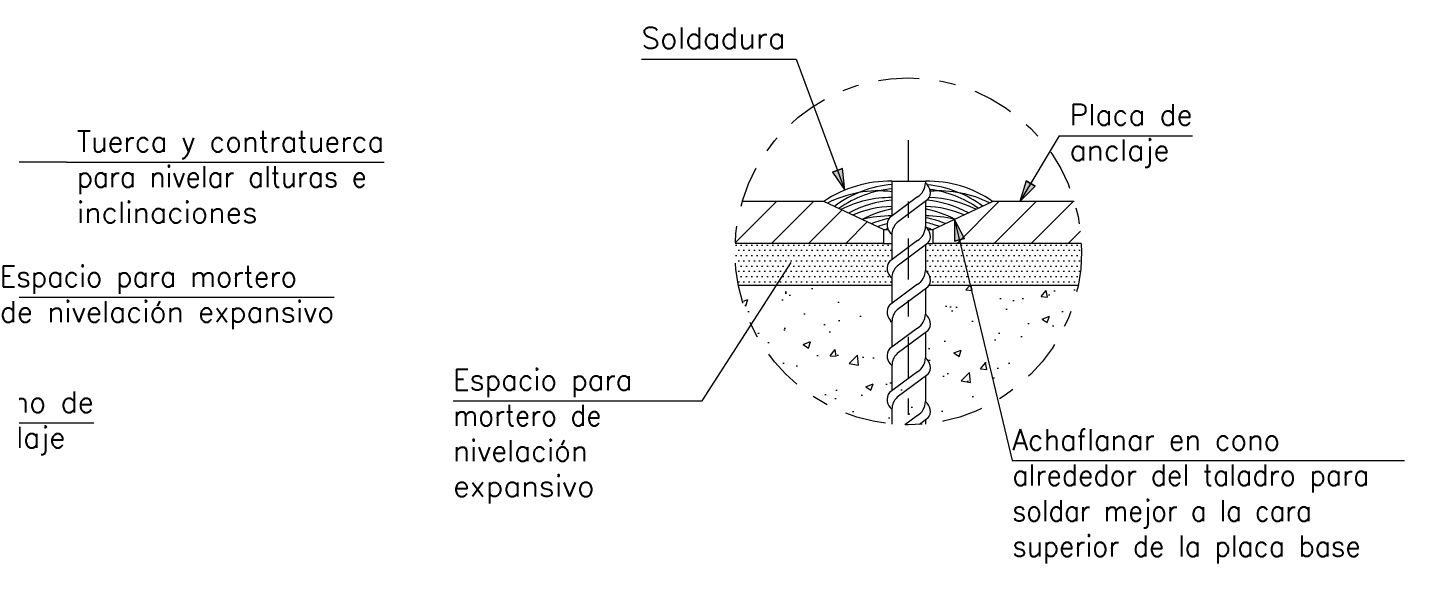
# Model space of a CAD drawing. Header units: inches. Extents: x 72863 to 72995, y 49095 to 49225.
# Drawn here: x 72867.66 to 72876.06, y 49113.98 to 49117.25 of the extents above; entities that cross this region are included whole.
import ezdxf
from ezdxf.enums import TextEntityAlignment as Align

# ---------------------------------------------------------------- set-up
doc = ezdxf.new("R2010")
doc.units = ezdxf.units.IN
doc.linetypes.add('CONTINUA', pattern=[0])
doc.linetypes.add('DASHDOT', pattern=[0.5, 0.25, -0.125, 0, -0.125])
for name, color, linetype, lineweight in [('0-CYPE0', 1, 'Continuous', 9), ('0-CYPE1', 2, 'Continuous', 9), ('0-CYPE2', 4, 'Continuous', 9)]:
    doc.layers.add(name, color=color, linetype=linetype, lineweight=lineweight)
doc.styles.add('CYPETXT', font='romans__.ttf', dxfattribs={"height": 0.2})

msp = doc.modelspace()

# ---------------------------------------------------------------- hatches: boundary and pattern name
at = {"layer": '0-CYPE0'}
h = msp.add_hatch(dxfattribs=at)
h.set_pattern_fill('ID6', color=256, scale=0.64, style=0, pattern_type=2)
h.set_pattern_definition([(0, (72862.896275, 49054.994562), (0.016, 0.032), [0, -0.032])])
h.paths.add_polyline_path([(72874.0925, 49115.8844), (72874.0914, 49115.9327), (72873.3528, 49115.9327), (72873.414, 49115.6767), (72874.0719, 49115.6767)], flags=0)
h.paths.add_polyline_path([(72873.3528, 49115.9327), (72873.1858, 49115.9327), (72873.1542, 49115.9327), (72873.1399, 49115.9221), (72873.1399, 49115.7701), (72873.1399, 49115.7679), (72873.1509, 49115.7583), (72873.1597, 49115.7467), (72873.1659, 49115.7334), (72873.1693, 49115.7192), (72873.1697, 49115.7046), (72873.167, 49115.6902), (72873.1615, 49115.6767), (72873.414, 49115.6767)], flags=0)
h.paths.add_polyline_path([(72872.9199, 49115.823), (72872.9351, 49115.8342), (72872.9351, 49115.9327), (72872.8839, 49115.9327), (72871.9783, 49115.9327), (72871.9772, 49115.8844), (72871.9978, 49115.6767), (72872.9351, 49115.6767), (72872.9351, 49115.7199), (72872.9351, 49115.722), (72872.9244, 49115.7313), (72872.9157, 49115.7426), (72872.9095, 49115.7554), (72872.9059, 49115.7692), (72872.9052, 49115.7834), (72872.9074, 49115.7975), (72872.9124, 49115.8109)], flags=0)
h = msp.add_hatch(dxfattribs=at)
h.set_pattern_fill('ID1', color=256, scale=0.64, style=0, pattern_type=2)
h.set_pattern_definition([(50, (72862.89627, 49054.99456), (0.4590464, -0.04016), [0.048, -0.528]), (355, (72862.89627, 49054.99456), (-0.0888, 0.4814016), [0.0384, -0.4224]), (100.4514, (72862.93453, 49054.9912), (0.3702464, 0.4412416), [0.0407936, -0.4487296]), (46.1842, (72862.8963, 49055.12256), (0.6830336, -0.105933), [0.072, -0.792]), (96.6356, (72862.9532, 49055.11373), (0.5981856, 0.623437), [0.0611904, -0.6730976]), (351.1842, (72862.8963, 49055.12256), (0.598182, 0.623437), [0.0576, -0.6336]), (21, (72862.96027, 49055.09056), (0.3820192, -0.2576768), [0.048, -0.528]), (326, (72862.96027, 49055.09056), (0.1557216, 0.464096), [0.0384, -0.4224]), (71.4514, (72862.9921, 49055.0691), (0.537744, 0.2064192), [0.0407936, -0.4487296]), (37.49997, (72862.89627, 49054.99456), (0.0077824, 0.2130528), [0, -0.41728, 0, -0.4288, 0, -0.424]), (7.5, (72862.89627, 49054.99456), (0.1683648, 0.2524224), [0, -0.24448, 0, -0.40768, 0, -0.1616]), (327.49998, (72862.75355, 49054.99456), (0.3416448, -0.0144352), [0, -0.16, 0, -0.4992, 0, -0.6624]), (317.5, (72862.68955, 49054.99456), (0.3732384, 0.0640672), [0, -0.208, 0, -0.33152, 0, -0.4704])])
h.paths.add_polyline_path([(72874.0719, 49115.6767), (72873.414, 49115.6767), (72873.5809, 49114.9786), (72873.756, 49115.1107), (72873.9, 49115.2759), (72874.0068, 49115.4674)], flags=0)
h.paths.add_polyline_path([(72873.414, 49115.6767), (72873.1615, 49115.6767), (72873.1551, 49115.667), (72873.1399, 49115.6557), (72873.1399, 49115.5035), (72873.1399, 49115.5014), (72873.1507, 49115.4921), (72873.1593, 49115.4808), (72873.1656, 49115.468), (72873.1691, 49115.4542), (72873.1698, 49115.4399), (72873.1676, 49115.4259), (72873.1627, 49115.4125), (72873.1551, 49115.4004), (72873.1399, 49115.3891), (72873.1399, 49115.237), (72873.1399, 49115.2349), (72873.1507, 49115.2255), (72873.1593, 49115.2142), (72873.1656, 49115.2014), (72873.1691, 49115.1876), (72873.1698, 49115.1734), (72873.1676, 49115.1593), (72873.1627, 49115.146), (72873.1551, 49115.1339), (72873.0349, 49115.0449), (72873.0349, 49114.8267), (72873.3183, 49114.8654), (72873.5809, 49114.9786)], flags=0)
h.paths.add_polyline_path([(72872.2304, 49115.6767), (72871.9978, 49115.6767), (72872.0763, 49115.4375)], flags=0)
h.paths.add_polyline_path([(72872.9199, 49115.5565), (72872.9351, 49115.5678), (72872.9351, 49115.6767), (72872.2304, 49115.6767), (72872.0763, 49115.4375), (72872.2014, 49115.2333), (72872.3692, 49115.0625), (72872.5712, 49114.9338), (72872.7969, 49114.8538), (72873.0349, 49114.8267), (72873.0349, 49115.1086), (72872.9351, 49115.0347), (72872.9351, 49115.1869), (72872.9351, 49115.189), (72872.9244, 49115.1983), (72872.9157, 49115.2096), (72872.9095, 49115.2224), (72872.9059, 49115.2362), (72872.9052, 49115.2505), (72872.9074, 49115.2645), (72872.9124, 49115.2779), (72872.9199, 49115.29), (72872.9351, 49115.3012), (72872.9351, 49115.4534), (72872.9351, 49115.4555), (72872.9244, 49115.4649), (72872.9157, 49115.4762), (72872.9095, 49115.489), (72872.9059, 49115.5028), (72872.9052, 49115.517), (72872.9074, 49115.5311), (72872.9124, 49115.5444)], flags=0)
at = {"layer": '0-CYPE2'}
for points in [[(72872.573, 49116.3661), (72872.6476, 49116.2573), (72872.6329, 49116.3884)], [(72873.754, 49116.3151), (72873.716, 49116.1887), (72873.809, 49116.2823)], [(72873.3787, 49115.9621), (72873.3178, 49116.0792), (72873.3165, 49115.9472)]]:
    msp.add_hatch(color=256, dxfattribs=at).paths.add_polyline_path(points)

# ---------------------------------------------------------------- linework, layer by layer
at = {"layer": '0-CYPE0'}
for p, q in [((72871.9785, 49115.9366), (72872.2307, 49116.1887)), ((72872.2009, 49115.9327), (72872.4569, 49116.1887)), ((72872.4272, 49115.9327), (72872.6309, 49116.1364)), ((72873.3323, 49115.9327), (72873.5883, 49116.1887)), ((72873.5586, 49115.9327), (72873.8146, 49116.1887)), ((72873.7848, 49115.9327), (72874.0408, 49116.1887)), ((72872.6535, 49115.9327), (72872.7845, 49116.0638)), ((72874.0111, 49115.9327), (72874.0854, 49116.007))]:
    msp.add_line(p, q, dxfattribs=at)
for centre, start, end in [((72872.8529, 49115.5689), 83.09601, 116.99254), ((72872.993, 49115.6102), 94.8566, 126.70566), ((72873.0013, 49115.5847), 95.54999, 124.83392), ((72873.0821, 49115.6102), 53.51116, 84.1608), ((72873.0738, 49115.5847), 55.38686, 82.14421), ((72873.2222, 49115.5689), 63.24956, 94.41766), ((72872.9316, 49115.5286), 89.7013, 116.69764), ((72872.9954, 49115.5156), 95.05565, 118.33017), ((72872.9598, 49115.4748), 92.06481, 112.69891), ((72873.0681, 49115.4718), 101.20933, 117.44122), ((72873.1153, 49115.4748), 67.55894, 87.93521), ((72873.007, 49115.4718), 62.79944, 78.79069), ((72873.0797, 49115.5156), 61.90769, 84.12968), ((72873.1435, 49115.5286), 63.54543, 88.38877), ((72872.9243, 49115.4161), 89.09224, 104.43835), ((72873.063, 49115.4171), 102.3439, 111.77994), ((72873.0808, 49115.3921), 104.85907, 110.04302), ((72873.1508, 49115.4161), 75.86173, 90.90772), ((72873.0121, 49115.4171), 68.48175, 79.22482), ((72872.9943, 49115.3921), 70.22646, 77.69726), ((72873.0881, 49115.363), 105.17746, 106.03644), ((72872.987, 49115.363), 74.24719, 77.07039)]:
    msp.add_arc(centre, 0.6838, start, end, dxfattribs=at)
at = {"layer": '0-CYPE1'}
for p, q in [((72871.4071, 49117.0563), (72872.3504, 49117.0563)), ((72872.3504, 49117.0563), (72872.6476, 49116.2573)), ((72873.9547, 49116.5892), (72873.716, 49116.1887)), ((72873.9547, 49116.5892), (72874.7694, 49116.5892)), ((72867.8991, 49116.4269), (72867.5919, 49116.4269)), ((72867.8991, 49116.4269), (72869.8371, 49116.4269)), ((72872.9351, 49116.3115), (72872.9351, 49116.1007)), ((72872.9351, 49116.3115), (72873.14, 49116.3115)), ((72873.1399, 49116.3115), (72873.1399, 49116.3008)), ((72873.0912, 49116.2162), (72872.9199, 49116.0894)), ((72873.1551, 49116.1999), (72872.9676, 49116.0611)), ((72873.1399, 49116.1886), (72873.1399, 49116.0343)), ((72873.3178, 49116.0792), (72873.6694, 49114.6088)), ((72872.8839, 49116.0168), (72872.9116, 49116.0168)), ((72872.9351, 49115.9886), (72872.9351, 49115.8342)), ((72873.1574, 49116.0168), (72873.1858, 49116.0168)), ((72872.8839, 49115.9327), (72872.9351, 49115.9327)), ((72873.0912, 49115.9497), (72872.9199, 49115.823)), ((72873.1551, 49115.9334), (72872.9676, 49115.7946)), ((72873.1399, 49115.9221), (72873.1399, 49115.7679)), ((72873.1542, 49115.9327), (72873.1858, 49115.9327)), ((72871.7775, 49114.9736), (72872.3198, 49115.8156)), ((72872.9351, 49115.7221), (72872.9351, 49115.5678)), ((72873.0912, 49115.6833), (72872.9199, 49115.5565)), ((72873.1551, 49115.667), (72872.9676, 49115.5281)), ((72873.1399, 49115.6557), (72873.1399, 49115.5014)), ((72867.4287, 49115.6046), (72869.5336, 49115.6046)), ((72873.0912, 49115.4168), (72872.9199, 49115.29)), ((72872.9351, 49115.4555), (72872.9351, 49115.3012)), ((72873.1551, 49115.4004), (72872.9676, 49115.2616)), ((72873.1399, 49115.3892), (72873.1399, 49115.2349)), ((72873.0912, 49115.1502), (72872.9199, 49115.0234)), ((72872.9351, 49115.189), (72872.9351, 49115.0347)), ((72873.1551, 49115.1339), (72872.9676, 49114.9951)), ((72873.1399, 49115.1226), (72873.1399, 49114.9683)), ((72870.2579, 49114.9736), (72871.7775, 49114.9736)), ((72872.9351, 49114.9225), (72872.9351, 49114.8314)), ((72873.0912, 49114.8837), (72873.0145, 49114.8269)), ((72867.219, 49114.8385), (72868.0664, 49114.8385)), ((72873.1551, 49114.8674), (72873.1032, 49114.8289)), ((72873.1399, 49114.8561), (72873.1399, 49114.832)), ((72873.6694, 49114.6088), (72876.062, 49114.6088))]:
    msp.add_line(p, q, dxfattribs=at)
at = {"layer": '0-CYPE1', "linetype": 'DASHDOT'}
msp.add_line((72873.0349, 49116.5627), (72873.0349, 49114.8267), dxfattribs=at)
msp.add_circle((72873.0349, 49115.8844), 1.0576, dxfattribs=at)
at = {"layer": '0-CYPE1'}
for centre, radius, start, end in [((72872.921, 49115.5968), 0.7148, 88.86621, 124.09716), ((72873.1582, 49115.6279), 0.6838, 55.09837, 91.53224), ((72873.0403, 49116.3019), 0.0996, 300.69261, 359.41442), ((72873.0992, 49116.2431), 0.0706, 322.30114, 54.85639), ((72872.9758, 49116.0462), 0.0706, 142.30117, 234.85592), ((72873.0347, 49115.9875), 0.0996, 132.33503, 180.64208), ((72873.0403, 49116.0354), 0.0996, 300.69261, 0.61448), ((72873.0992, 49115.9766), 0.0706, 322.30114, 54.85639), ((72872.9758, 49115.7798), 0.0706, 142.30117, 234.85592), ((72873.0347, 49115.721), 0.0996, 132.33503, 180.61446), ((72873.0403, 49115.7689), 0.0996, 300.69261, 359.38554), ((72873.0992, 49115.7102), 0.0706, 322.30114, 54.85639), ((72872.9758, 49115.5133), 0.0706, 142.30117, 234.85592), ((72873.0347, 49115.4545), 0.0996, 132.33503, 179.42007), ((72873.0403, 49115.5024), 0.0996, 300.69261, 359.42003), ((72873.0992, 49115.4436), 0.0706, 322.30114, 54.85588), ((72872.9758, 49115.2468), 0.0706, 142.30117, 234.85592), ((72873.0347, 49115.188), 0.0996, 132.33503, 179.42007), ((72873.0403, 49115.2359), 0.0996, 300.69261, 359.42003), ((72873.0992, 49115.1771), 0.0706, 322.30114, 54.85588), ((72872.9758, 49114.9802), 0.0706, 142.30117, 234.85592), ((72873.0347, 49114.9215), 0.0996, 132.33503, 179.42007), ((72873.0403, 49114.9694), 0.0996, 300.69261, 359.42003), ((72873.0992, 49114.9106), 0.0706, 322.30114, 54.85588)]:
    msp.add_arc(centre, radius, start, end, dxfattribs=at)
at = {"layer": '0-CYPE2'}
for p, q in [((72872.5203, 49116.1887), (72872.022, 49116.1887)), ((72874.0478, 49116.1887), (72873.5495, 49116.1887)), ((72872.8839, 49116.0168), (72872.8839, 49115.9327)), ((72873.1858, 49116.0168), (72873.1858, 49115.9327)), ((72872.8839, 49115.9327), (72871.9783, 49115.9327)), ((72874.0914, 49115.9327), (72873.1858, 49115.9327)), ((72872.9351, 49115.6767), (72871.9978, 49115.6767)), ((72874.0719, 49115.6767), (72873.1615, 49115.6767))]:
    msp.add_line(p, q, dxfattribs=at)
at = {"layer": '0-CYPE2', "linetype": 'CONTINUA'}
for p, q in [((72872.8839, 49116.0168), (72872.5203, 49116.1887)), ((72873.1858, 49116.0168), (72873.5495, 49116.1887))]:
    msp.add_line(p, q, dxfattribs=at)
at = {"layer": '0-CYPE2'}
for points in [[(72872.573, 49116.3661), (72872.6476, 49116.2573), (72872.6329, 49116.3884)], [(72873.754, 49116.3151), (72873.716, 49116.1887), (72873.809, 49116.2823)], [(72873.3787, 49115.9621), (72873.3178, 49116.0792), (72873.3165, 49115.9472)]]:
    msp.add_lwpolyline(points, close=True, dxfattribs=at)
for points in [[(72872.573, 49116.3661), (72872.6329, 49116.3884)], [(72873.754, 49116.3151), (72873.809, 49116.2823)], [(72873.3787, 49115.9621), (72873.3165, 49115.9472)]]:
    msp.add_lwpolyline(points, dxfattribs=at)

# ---------------------------------------------------------------- texts
at = {"layer": '0-CYPE1', "style": 'CYPETXT'}
for s, width, p, p2 in [('Soldadura', 0.916642, (72871.4071, 49117.1203), (72872.2864, 49117.1203)), ('Placa de', 0.849094, (72874.0187, 49116.6532), (72874.7694, 49116.6532)), ('Tuerca y contratuerca', 0.840928, (72867.9631, 49116.4909), (72869.8371, 49116.4909)), ('anclaje', 0.886764, (72874.0187, 49116.4372), (72874.6292, 49116.4372)), ('para nivelar alturas e ', 0.786145, (72867.9631, 49116.2749), (72869.814, 49116.2749)), ('inclinaciones', 0.896396, (72867.9631, 49116.0589), (72869.0652, 49116.0589)), ('Espacio para mortero ', 0.815977, (72867.4927, 49115.6686), (72869.3896, 49115.6686)), ('de nivelación expansivo', 0.860303, (72867.4927, 49115.4526), (72869.5336, 49115.4526)), ('Espacio para ', 0.825245, (72870.2579, 49115.0376), (72871.4367, 49115.0376)), ('Perno de', 0.856755, (72867.283, 49114.9025), (72868.0664, 49114.9025)), ('mortero de ', 0.786872, (72870.2579, 49114.8216), (72871.2447, 49114.8216)), ('anclaje', 0.886764, (72867.283, 49114.6865), (72867.8936, 49114.6865)), ('Achaflanar en cono ', 0.819773, (72873.6694, 49114.6728), (72875.3878, 49114.6728)), ('nivelación ', 0.846152, (72870.2579, 49114.6056), (72871.166, 49114.6056)), ('alrededor del taladro para ', 0.804431, (72873.6694, 49114.4568), (72875.9311, 49114.4568)), ('expansivo', 0.918014, (72870.2579, 49114.3896), (72871.1219, 49114.3896)), ('soldar mejor a la cara ', 0.761077, (72873.6694, 49114.2408), (72875.5759, 49114.2408)), ('superior de la placa base ', 0.791227, (72873.6694, 49114.0248), (72875.8774, 49114.0248))]:
    msp.add_text(s, height=0.128, dxfattribs=dict(at, width=width)).set_placement(p, p2, align=Align.FIT)

doc.saveas('drawing.dxf')
